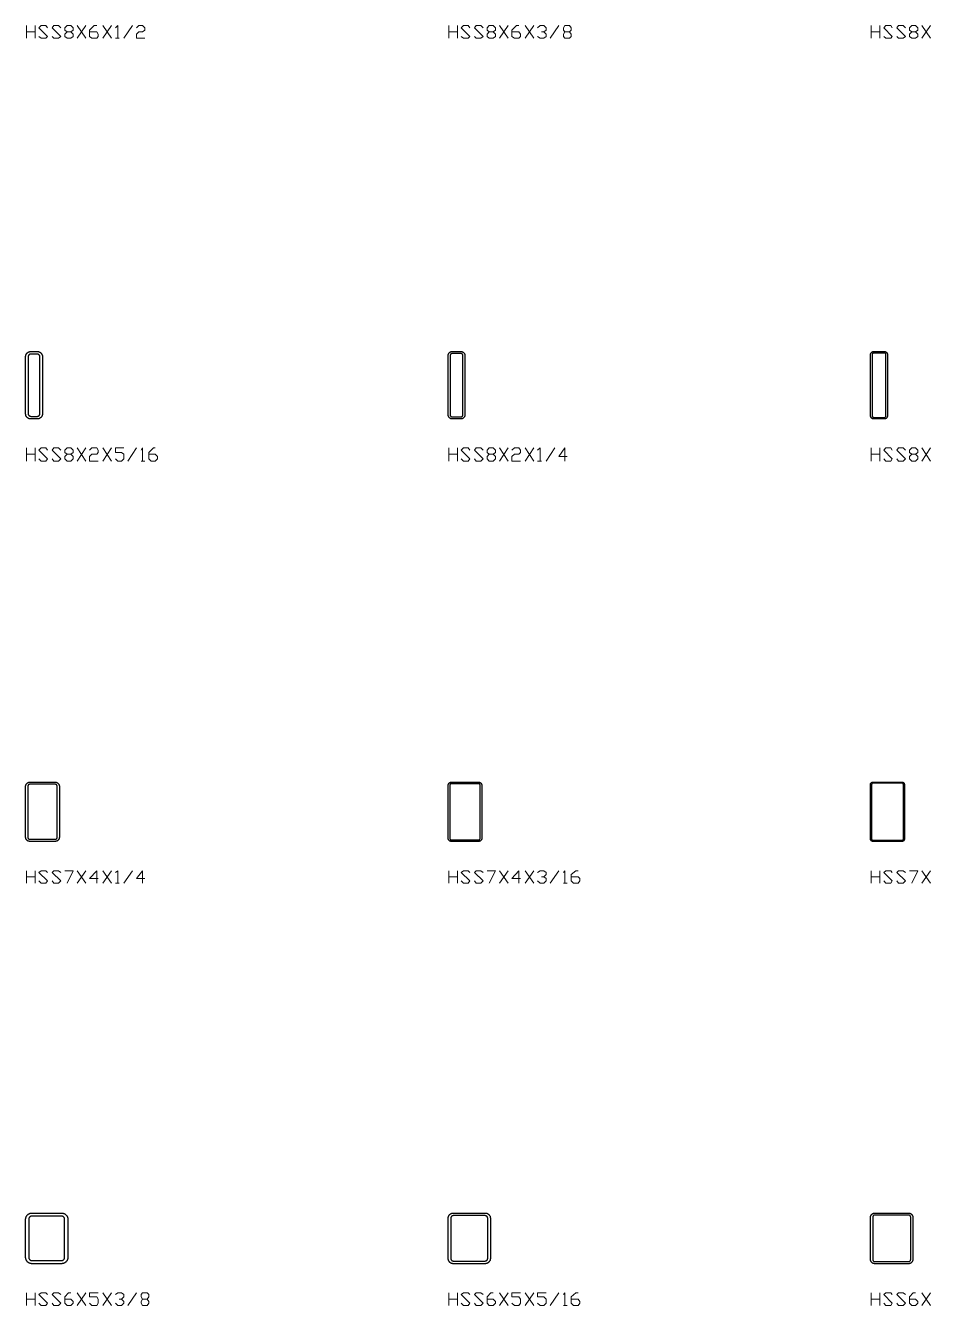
# Model space of a CAD drawing. Header units: inches. Extents: x 0 to 975, y -1305 to 34.
# Drawn here: x 250 to 357.1, y -954.9 to -803.4 of the extents above; entities that cross this region are included whole.
import ezdxf

# ---------------------------------------------------------------- set-up
doc = ezdxf.new("R2010")
doc.units = ezdxf.units.IN
doc.header["$MEASUREMENT"] = 0
doc.layers.add('AISC_STEEL', color=7, linetype='Continuous')

msp = doc.modelspace()

# ---------------------------------------------------------------- linework, layer by layer
at = {"color": 3, "lineweight": 0}
for p, q in [((250.11, -804.9), (250.11, -803.43)), ((250.11, -804.16), (251.12, -804.16)), ((251.12, -803.43), (251.12, -804.9)), ((256.1, -803.43), (257.12, -804.9)), ((256.1, -804.9), (257.12, -803.43)), ((259.14, -803.43), (260.16, -804.9)), ((259.14, -804.9), (260.16, -803.43)), ((261.63, -804.9), (262.65, -803.43)), ((300.09, -804.9), (300.09, -803.43)), ((300.09, -804.16), (301.1, -804.16)), ((301.1, -803.43), (301.1, -804.9)), ((306.08, -803.43), (307.1, -804.9)), ((306.08, -804.9), (307.1, -803.43)), ((309.13, -803.43), (310.14, -804.9)), ((309.13, -804.9), (310.14, -803.43)), ((312.08, -804.9), (313.09, -803.43)), ((350.07, -804.9), (350.07, -803.43)), ((350.07, -804.16), (351.08, -804.16)), ((351.08, -803.43), (351.08, -804.9)), ((356.06, -803.43), (357.08, -804.9)), ((356.06, -804.9), (357.08, -803.43)), ((260.62, -804.9), (261.08, -804.9)), ((250.11, -854.98), (250.11, -853.41)), ((250.11, -854.15), (251.12, -854.15)), ((251.12, -853.41), (251.12, -854.98)), ((256.1, -853.41), (257.12, -854.98)), ((256.1, -854.98), (257.12, -853.41)), ((259.14, -853.41), (260.16, -854.98)), ((259.14, -854.98), (260.16, -853.41)), ((262.1, -854.98), (263.11, -853.41)), ((300.09, -854.98), (300.09, -853.41)), ((300.09, -854.15), (301.1, -854.15)), ((301.1, -853.41), (301.1, -854.98)), ((306.08, -853.41), (307.1, -854.98)), ((306.08, -854.98), (307.1, -853.41)), ((309.13, -853.41), (310.14, -854.98)), ((309.13, -854.98), (310.14, -853.41)), ((311.62, -854.98), (312.63, -853.41)), ((350.07, -854.98), (350.07, -853.41)), ((350.07, -854.15), (351.08, -854.15)), ((351.08, -853.41), (351.08, -854.98)), ((356.06, -853.41), (357.08, -854.98)), ((356.06, -854.98), (357.08, -853.41)), ((263.66, -854.98), (264.12, -854.98)), ((310.6, -854.98), (311.06, -854.98)), ((250.11, -904.96), (250.11, -903.48)), ((250.11, -904.22), (251.12, -904.22)), ((251.12, -903.48), (251.12, -904.96)), ((256.1, -903.48), (257.12, -904.96)), ((256.1, -904.96), (257.12, -903.48)), ((259.14, -903.48), (260.16, -904.96)), ((259.14, -904.96), (260.16, -903.48)), ((261.63, -904.96), (262.65, -903.48)), ((300.09, -904.96), (300.09, -903.48)), ((300.09, -904.22), (301.1, -904.22)), ((301.1, -903.48), (301.1, -904.96)), ((306.08, -903.48), (307.1, -904.96)), ((306.08, -904.96), (307.1, -903.48)), ((309.13, -903.48), (310.14, -904.96)), ((309.13, -904.96), (310.14, -903.48)), ((312.08, -904.96), (313.09, -903.48)), ((350.07, -904.96), (350.07, -903.48)), ((350.07, -904.22), (351.08, -904.22)), ((351.08, -903.48), (351.08, -904.96)), ((356.06, -903.48), (357.08, -904.96)), ((356.06, -904.96), (357.08, -903.48)), ((260.62, -904.96), (261.08, -904.96)), ((313.65, -904.96), (314.11, -904.96)), ((250.11, -954.94), (250.11, -953.46)), ((250.11, -954.2), (251.12, -954.2)), ((251.12, -953.46), (251.12, -954.94)), ((256.1, -953.46), (257.12, -954.94)), ((256.1, -954.94), (257.12, -953.46)), ((259.14, -953.46), (260.16, -954.94)), ((259.14, -954.94), (260.16, -953.46)), ((262.1, -954.94), (263.11, -953.46)), ((300.09, -954.94), (300.09, -953.46)), ((300.09, -954.2), (301.1, -954.2)), ((301.1, -953.46), (301.1, -954.94)), ((306.08, -953.46), (307.1, -954.94)), ((306.08, -954.94), (307.1, -953.46)), ((309.13, -953.46), (310.14, -954.94)), ((309.13, -954.94), (310.14, -953.46)), ((312.08, -954.94), (313.09, -953.46)), ((350.07, -954.94), (350.07, -953.46)), ((350.07, -954.2), (351.08, -954.2)), ((351.08, -953.46), (351.08, -954.94)), ((356.06, -953.46), (357.08, -954.94)), ((356.06, -954.94), (357.08, -953.46)), ((313.65, -954.94), (314.11, -954.94))]:
    msp.add_line(p, q, dxfattribs=at)
for points in [[(251.58, -804.72), (251.86, -804.9), (252.41, -804.9), (252.6, -804.72), (251.58, -803.7), (251.86, -803.43), (252.41, -803.43), (252.6, -803.7)], [(253.15, -804.72), (253.34, -804.9), (253.89, -804.9), (254.17, -804.72), (253.15, -803.7), (253.34, -803.43), (253.89, -803.43), (254.17, -803.7)], [(255.36, -804.16), (255.64, -804.44), (255.64, -804.72), (255.36, -804.9), (254.9, -804.9), (254.63, -804.72), (254.63, -804.44), (254.9, -804.16), (255.36, -804.16), (255.64, -803.98), (255.64, -803.7), (255.36, -803.43), (254.9, -803.43), (254.63, -803.7), (254.63, -803.98), (254.9, -804.16)], [(257.58, -804.16), (258.41, -804.16), (258.59, -804.44), (258.59, -804.72), (258.41, -804.9), (257.85, -804.9), (257.58, -804.72), (257.58, -803.98), (258.13, -803.43), (258.41, -803.43)], [(260.62, -803.7), (260.9, -803.43), (260.9, -804.9)], [(263.11, -803.7), (263.39, -803.43), (263.85, -803.43), (264.12, -803.7), (264.12, -803.98), (263.85, -804.16), (263.39, -804.16), (263.11, -804.44), (263.11, -804.9), (264.12, -804.9)], [(301.56, -804.72), (301.84, -804.9), (302.39, -804.9), (302.58, -804.72), (301.56, -803.7), (301.84, -803.43), (302.39, -803.43), (302.58, -803.7)], [(303.13, -804.72), (303.32, -804.9), (303.87, -804.9), (304.15, -804.72), (303.13, -803.7), (303.32, -803.43), (303.87, -803.43), (304.15, -803.7)], [(305.35, -804.16), (305.62, -804.44), (305.62, -804.72), (305.35, -804.9), (304.88, -804.9), (304.61, -804.72), (304.61, -804.44), (304.88, -804.16), (305.35, -804.16), (305.62, -803.98), (305.62, -803.7), (305.35, -803.43), (304.88, -803.43), (304.61, -803.7), (304.61, -803.98), (304.88, -804.16)], [(307.56, -804.16), (308.39, -804.16), (308.57, -804.44), (308.57, -804.72), (308.39, -804.9), (307.84, -804.9), (307.56, -804.72), (307.56, -803.98), (308.11, -803.43), (308.39, -803.43)], [(310.6, -803.7), (310.88, -803.43), (311.34, -803.43), (311.62, -803.7), (311.62, -803.98), (311.34, -804.16), (311.06, -804.16)], [(311.34, -804.16), (311.62, -804.44), (311.62, -804.72), (311.34, -804.9), (310.88, -804.9), (310.6, -804.72)], [(314.38, -804.16), (314.57, -804.44), (314.57, -804.72), (314.38, -804.9), (313.83, -804.9), (313.65, -804.72), (313.65, -804.44), (313.83, -804.16), (314.38, -804.16), (314.57, -803.98), (314.57, -803.7), (314.38, -803.43), (313.83, -803.43), (313.65, -803.7), (313.65, -803.98), (313.83, -804.16)], [(351.55, -804.72), (351.82, -804.9), (352.38, -804.9), (352.56, -804.72), (351.55, -803.7), (351.82, -803.43), (352.38, -803.43), (352.56, -803.7)], [(353.11, -804.72), (353.3, -804.9), (353.85, -804.9), (354.13, -804.72), (353.11, -803.7), (353.3, -803.43), (353.85, -803.43), (354.13, -803.7)], [(355.33, -804.16), (355.6, -804.44), (355.6, -804.72), (355.33, -804.9), (354.87, -804.9), (354.59, -804.72), (354.59, -804.44), (354.87, -804.16), (355.33, -804.16), (355.6, -803.98), (355.6, -803.7), (355.33, -803.43), (354.87, -803.43), (354.59, -803.7), (354.59, -803.98), (354.87, -804.16)], [(251.58, -854.7), (251.86, -854.98), (252.41, -854.98), (252.6, -854.7), (251.58, -853.68), (251.86, -853.41), (252.41, -853.41), (252.6, -853.68)], [(253.15, -854.7), (253.34, -854.98), (253.89, -854.98), (254.17, -854.7), (253.15, -853.68), (253.34, -853.41), (253.89, -853.41), (254.17, -853.68)], [(255.36, -854.15), (255.64, -854.42), (255.64, -854.7), (255.36, -854.98), (254.9, -854.98), (254.63, -854.7), (254.63, -854.42), (254.9, -854.15), (255.36, -854.15), (255.64, -853.96), (255.64, -853.68), (255.36, -853.41), (254.9, -853.41), (254.63, -853.68), (254.63, -853.96), (254.9, -854.15)], [(257.58, -853.68), (257.85, -853.41), (258.41, -853.41), (258.59, -853.68), (258.59, -853.96), (258.41, -854.15), (257.85, -854.15), (257.58, -854.42), (257.58, -854.98), (258.59, -854.98)], [(260.62, -854.7), (260.9, -854.98), (261.36, -854.98), (261.63, -854.7), (261.63, -854.15), (261.36, -853.96), (260.62, -853.96), (260.62, -853.41), (261.63, -853.41)], [(263.66, -853.68), (263.85, -853.41), (263.85, -854.98)], [(264.59, -854.15), (265.32, -854.15), (265.6, -854.42), (265.6, -854.7), (265.32, -854.98), (264.86, -854.98), (264.59, -854.7), (264.59, -853.96), (265.14, -853.41), (265.32, -853.41)], [(301.56, -854.7), (301.84, -854.98), (302.39, -854.98), (302.58, -854.7), (301.56, -853.68), (301.84, -853.41), (302.39, -853.41), (302.58, -853.68)], [(303.13, -854.7), (303.32, -854.98), (303.87, -854.98), (304.15, -854.7), (303.13, -853.68), (303.32, -853.41), (303.87, -853.41), (304.15, -853.68)], [(305.35, -854.15), (305.62, -854.42), (305.62, -854.7), (305.35, -854.98), (304.88, -854.98), (304.61, -854.7), (304.61, -854.42), (304.88, -854.15), (305.35, -854.15), (305.62, -853.96), (305.62, -853.68), (305.35, -853.41), (304.88, -853.41), (304.61, -853.68), (304.61, -853.96), (304.88, -854.15)], [(307.56, -853.68), (307.84, -853.41), (308.39, -853.41), (308.57, -853.68), (308.57, -853.96), (308.39, -854.15), (307.84, -854.15), (307.56, -854.42), (307.56, -854.98), (308.57, -854.98)], [(310.6, -853.68), (310.88, -853.41), (310.88, -854.98)], [(314.11, -854.42), (313.09, -854.42), (313.83, -853.41), (313.83, -854.98)], [(351.55, -854.7), (351.82, -854.98), (352.38, -854.98), (352.56, -854.7), (351.55, -853.68), (351.82, -853.41), (352.38, -853.41), (352.56, -853.68)], [(353.11, -854.7), (353.3, -854.98), (353.85, -854.98), (354.13, -854.7), (353.11, -853.68), (353.3, -853.41), (353.85, -853.41), (354.13, -853.68)], [(355.33, -854.15), (355.6, -854.42), (355.6, -854.7), (355.33, -854.98), (354.87, -854.98), (354.59, -854.7), (354.59, -854.42), (354.87, -854.15), (355.33, -854.15), (355.6, -853.96), (355.6, -853.68), (355.33, -853.41), (354.87, -853.41), (354.59, -853.68), (354.59, -853.96), (354.87, -854.15)], [(251.58, -904.68), (251.86, -904.96), (252.41, -904.96), (252.6, -904.68), (251.58, -903.67), (251.86, -903.48), (252.41, -903.48), (252.6, -903.67)], [(253.15, -904.68), (253.34, -904.96), (253.89, -904.96), (254.17, -904.68), (253.15, -903.67), (253.34, -903.48), (253.89, -903.48), (254.17, -903.67)], [(254.63, -903.48), (255.64, -903.48), (254.9, -904.96)], [(258.59, -904.4), (257.58, -904.4), (258.41, -903.48), (258.41, -904.96)], [(260.62, -903.67), (260.9, -903.48), (260.9, -904.96)], [(264.12, -904.4), (263.11, -904.4), (263.85, -903.48), (263.85, -904.96)], [(301.56, -904.68), (301.84, -904.96), (302.39, -904.96), (302.58, -904.68), (301.56, -903.67), (301.84, -903.48), (302.39, -903.48), (302.58, -903.67)], [(303.13, -904.68), (303.32, -904.96), (303.87, -904.96), (304.15, -904.68), (303.13, -903.67), (303.32, -903.48), (303.87, -903.48), (304.15, -903.67)], [(304.61, -903.48), (305.62, -903.48), (304.88, -904.96)], [(308.57, -904.4), (307.56, -904.4), (308.39, -903.48), (308.39, -904.96)], [(310.6, -903.67), (310.88, -903.48), (311.34, -903.48), (311.62, -903.67), (311.62, -903.94), (311.34, -904.22), (311.06, -904.22)], [(311.34, -904.22), (311.62, -904.4), (311.62, -904.68), (311.34, -904.96), (310.88, -904.96), (310.6, -904.68)], [(313.65, -903.67), (313.83, -903.48), (313.83, -904.96)], [(314.57, -904.22), (315.4, -904.22), (315.58, -904.4), (315.58, -904.68), (315.4, -904.96), (314.84, -904.96), (314.57, -904.68), (314.57, -903.94), (315.12, -903.48), (315.4, -903.48)], [(351.55, -904.68), (351.82, -904.96), (352.38, -904.96), (352.56, -904.68), (351.55, -903.67), (351.82, -903.48), (352.38, -903.48), (352.56, -903.67)], [(353.11, -904.68), (353.3, -904.96), (353.85, -904.96), (354.13, -904.68), (353.11, -903.67), (353.3, -903.48), (353.85, -903.48), (354.13, -903.67)], [(354.59, -903.48), (355.6, -903.48), (354.87, -904.96)], [(251.58, -954.66), (251.86, -954.94), (252.41, -954.94), (252.6, -954.66), (251.58, -953.65), (251.86, -953.46), (252.41, -953.46), (252.6, -953.65)], [(253.15, -954.66), (253.34, -954.94), (253.89, -954.94), (254.17, -954.66), (253.15, -953.65), (253.34, -953.46), (253.89, -953.46), (254.17, -953.65)], [(254.63, -954.2), (255.36, -954.2), (255.64, -954.48), (255.64, -954.66), (255.36, -954.94), (254.9, -954.94), (254.63, -954.66), (254.63, -953.92), (255.09, -953.46), (255.36, -953.46)], [(257.58, -954.66), (257.85, -954.94), (258.41, -954.94), (258.59, -954.66), (258.59, -954.2), (258.41, -953.92), (257.58, -953.92), (257.58, -953.46), (258.59, -953.46)], [(260.62, -953.65), (260.9, -953.46), (261.36, -953.46), (261.63, -953.65), (261.63, -953.92), (261.36, -954.2), (261.08, -954.2)], [(261.36, -954.2), (261.63, -954.48), (261.63, -954.66), (261.36, -954.94), (260.9, -954.94), (260.62, -954.66)], [(264.4, -954.2), (264.59, -954.48), (264.59, -954.66), (264.4, -954.94), (263.85, -954.94), (263.66, -954.66), (263.66, -954.48), (263.85, -954.2), (264.4, -954.2), (264.59, -953.92), (264.59, -953.65), (264.4, -953.46), (263.85, -953.46), (263.66, -953.65), (263.66, -953.92), (263.85, -954.2)], [(301.56, -954.66), (301.84, -954.94), (302.39, -954.94), (302.58, -954.66), (301.56, -953.65), (301.84, -953.46), (302.39, -953.46), (302.58, -953.65)], [(303.13, -954.66), (303.32, -954.94), (303.87, -954.94), (304.15, -954.66), (303.13, -953.65), (303.32, -953.46), (303.87, -953.46), (304.15, -953.65)], [(304.61, -954.2), (305.35, -954.2), (305.62, -954.48), (305.62, -954.66), (305.35, -954.94), (304.88, -954.94), (304.61, -954.66), (304.61, -953.92), (305.07, -953.46), (305.35, -953.46)], [(307.56, -954.66), (307.84, -954.94), (308.39, -954.94), (308.57, -954.66), (308.57, -954.2), (308.39, -953.92), (307.56, -953.92), (307.56, -953.46), (308.57, -953.46)], [(310.6, -954.66), (310.88, -954.94), (311.34, -954.94), (311.62, -954.66), (311.62, -954.2), (311.34, -953.92), (310.6, -953.92), (310.6, -953.46), (311.62, -953.46)], [(313.65, -953.65), (313.83, -953.46), (313.83, -954.94)], [(314.57, -954.2), (315.4, -954.2), (315.58, -954.48), (315.58, -954.66), (315.4, -954.94), (314.84, -954.94), (314.57, -954.66), (314.57, -953.92), (315.12, -953.46), (315.4, -953.46)], [(351.55, -954.66), (351.82, -954.94), (352.38, -954.94), (352.56, -954.66), (351.55, -953.65), (351.82, -953.46), (352.38, -953.46), (352.56, -953.65)], [(353.11, -954.66), (353.3, -954.94), (353.85, -954.94), (354.13, -954.66), (353.11, -953.65), (353.3, -953.46), (353.85, -953.46), (354.13, -953.65)], [(354.59, -954.2), (355.33, -954.2), (355.6, -954.48), (355.6, -954.66), (355.33, -954.94), (354.87, -954.94), (354.59, -954.66), (354.59, -953.92), (355.05, -953.46), (355.33, -953.46)]]:
    msp.add_lwpolyline(points, dxfattribs=at)
at = {"layer": 'AISC_STEEL'}
for points in [[(251.38, -842), (251.4, -842), (251.43, -842), (251.46, -842.01), (251.49, -842.01), (251.52, -842.02), (251.55, -842.03), (251.58, -842.03), (251.61, -842.04), (251.63, -842.06), (251.66, -842.07), (251.69, -842.08), (251.71, -842.1), (251.74, -842.12), (251.76, -842.13), (251.78, -842.15), (251.81, -842.17), (251.83, -842.19), (251.85, -842.22), (251.87, -842.24), (251.88, -842.26), (251.9, -842.29), (251.92, -842.31), (251.93, -842.34), (251.94, -842.37), (251.96, -842.39), (251.97, -842.42), (251.97, -842.45), (251.98, -842.48), (251.99, -842.51), (251.99, -842.54), (252, -842.57), (252, -842.6), (252, -842.62), (252, -849.38), (252, -849.4), (252, -849.43), (251.99, -849.46), (251.99, -849.49), (251.98, -849.52), (251.97, -849.55), (251.97, -849.58), (251.96, -849.61), (251.94, -849.63), (251.93, -849.66), (251.92, -849.69), (251.9, -849.71), (251.88, -849.74), (251.87, -849.76), (251.85, -849.78), (251.83, -849.81), (251.81, -849.83), (251.78, -849.85), (251.76, -849.87), (251.74, -849.88), (251.71, -849.9), (251.69, -849.92), (251.66, -849.93), (251.63, -849.94), (251.61, -849.96), (251.58, -849.97), (251.55, -849.97), (251.52, -849.98), (251.49, -849.99), (251.46, -849.99), (251.43, -850), (251.4, -850), (251.38, -850), (250.62, -850), (250.6, -850), (250.57, -850), (250.54, -849.99), (250.51, -849.99), (250.48, -849.98), (250.45, -849.97), (250.42, -849.97), (250.39, -849.96), (250.37, -849.94), (250.34, -849.93), (250.31, -849.92), (250.29, -849.9), (250.26, -849.88), (250.24, -849.87), (250.22, -849.85), (250.19, -849.83), (250.17, -849.81), (250.15, -849.78), (250.13, -849.76), (250.12, -849.74), (250.1, -849.71), (250.08, -849.69), (250.07, -849.66), (250.06, -849.63), (250.04, -849.61), (250.03, -849.58), (250.03, -849.55), (250.02, -849.52), (250.01, -849.49), (250.01, -849.46), (250, -849.43), (250, -849.4), (250, -849.38), (250, -842.62), (250, -842.6), (250, -842.57), (250.01, -842.54), (250.01, -842.51), (250.02, -842.48), (250.03, -842.45), (250.03, -842.42), (250.04, -842.39), (250.06, -842.37), (250.07, -842.34), (250.08, -842.31), (250.1, -842.29), (250.12, -842.26), (250.13, -842.24), (250.15, -842.22), (250.17, -842.19), (250.19, -842.17), (250.22, -842.15), (250.24, -842.13), (250.26, -842.12), (250.29, -842.1), (250.31, -842.08), (250.34, -842.07), (250.37, -842.06), (250.39, -842.04), (250.42, -842.03), (250.45, -842.03), (250.48, -842.02), (250.51, -842.01), (250.54, -842.01), (250.57, -842), (250.6, -842), (250.62, -842)], [(250.62, -842.31), (250.6, -842.31), (250.57, -842.32), (250.54, -842.32), (250.51, -842.33), (250.49, -842.35), (250.46, -842.36), (250.44, -842.38), (250.41, -842.39), (250.39, -842.41), (250.38, -842.44), (250.36, -842.46), (250.35, -842.49), (250.33, -842.51), (250.32, -842.54), (250.32, -842.57), (250.31, -842.6), (250.31, -842.62), (250.31, -849.38), (250.31, -849.4), (250.32, -849.43), (250.32, -849.46), (250.33, -849.49), (250.35, -849.51), (250.36, -849.54), (250.38, -849.56), (250.39, -849.59), (250.41, -849.61), (250.44, -849.62), (250.46, -849.64), (250.49, -849.65), (250.51, -849.67), (250.54, -849.68), (250.57, -849.68), (250.6, -849.69), (250.62, -849.69), (251.38, -849.69), (251.4, -849.69), (251.43, -849.68), (251.46, -849.68), (251.49, -849.67), (251.51, -849.65), (251.54, -849.64), (251.56, -849.62), (251.59, -849.61), (251.61, -849.59), (251.62, -849.56), (251.64, -849.54), (251.65, -849.51), (251.67, -849.49), (251.68, -849.46), (251.68, -849.43), (251.69, -849.4), (251.69, -849.38), (251.69, -842.62), (251.69, -842.6), (251.68, -842.57), (251.68, -842.54), (251.67, -842.51), (251.65, -842.49), (251.64, -842.46), (251.62, -842.44), (251.61, -842.41), (251.59, -842.39), (251.56, -842.38), (251.54, -842.36), (251.51, -842.35), (251.49, -842.33), (251.46, -842.32), (251.43, -842.32), (251.4, -842.31), (251.38, -842.31)], [(301.5, -842), (301.53, -842), (301.56, -842), (301.59, -842.01), (301.62, -842.01), (301.64, -842.02), (301.67, -842.03), (301.7, -842.04), (301.72, -842.05), (301.75, -842.07), (301.77, -842.08), (301.8, -842.1), (301.82, -842.12), (301.84, -842.14), (301.86, -842.16), (301.88, -842.18), (301.9, -842.2), (301.92, -842.23), (301.93, -842.25), (301.95, -842.28), (301.96, -842.3), (301.97, -842.33), (301.98, -842.36), (301.99, -842.38), (301.99, -842.41), (302, -842.44), (302, -842.47), (302, -842.5), (302, -849.5), (302, -849.53), (302, -849.56), (301.99, -849.59), (301.99, -849.62), (301.98, -849.64), (301.97, -849.67), (301.96, -849.7), (301.95, -849.72), (301.93, -849.75), (301.92, -849.77), (301.9, -849.8), (301.88, -849.82), (301.86, -849.84), (301.84, -849.86), (301.82, -849.88), (301.8, -849.9), (301.77, -849.92), (301.75, -849.93), (301.72, -849.95), (301.7, -849.96), (301.67, -849.97), (301.64, -849.98), (301.62, -849.99), (301.59, -849.99), (301.56, -850), (301.53, -850), (301.5, -850), (300.5, -850), (300.47, -850), (300.44, -850), (300.41, -849.99), (300.38, -849.99), (300.36, -849.98), (300.33, -849.97), (300.3, -849.96), (300.28, -849.95), (300.25, -849.93), (300.23, -849.92), (300.2, -849.9), (300.18, -849.88), (300.16, -849.86), (300.14, -849.84), (300.12, -849.82), (300.1, -849.8), (300.08, -849.77), (300.07, -849.75), (300.05, -849.72), (300.04, -849.7), (300.03, -849.67), (300.02, -849.64), (300.01, -849.62), (300.01, -849.59), (300, -849.56), (300, -849.53), (300, -849.5), (300, -842.5), (300, -842.47), (300, -842.44), (300.01, -842.41), (300.01, -842.38), (300.02, -842.36), (300.03, -842.33), (300.04, -842.3), (300.05, -842.28), (300.07, -842.25), (300.08, -842.23), (300.1, -842.2), (300.12, -842.18), (300.14, -842.16), (300.16, -842.14), (300.18, -842.12), (300.2, -842.1), (300.23, -842.08), (300.25, -842.07), (300.28, -842.05), (300.3, -842.04), (300.33, -842.03), (300.36, -842.02), (300.38, -842.01), (300.41, -842.01), (300.44, -842), (300.47, -842), (300.5, -842)], [(300.5, -842.25), (300.47, -842.25), (300.44, -842.26), (300.42, -842.26), (300.39, -842.27), (300.37, -842.29), (300.34, -842.3), (300.32, -842.32), (300.3, -842.34), (300.29, -842.37), (300.27, -842.39), (300.26, -842.42), (300.26, -842.44), (300.25, -842.47), (300.25, -842.5), (300.25, -849.5), (300.25, -849.53), (300.26, -849.56), (300.26, -849.58), (300.27, -849.61), (300.29, -849.63), (300.3, -849.66), (300.32, -849.68), (300.34, -849.7), (300.37, -849.71), (300.39, -849.73), (300.42, -849.74), (300.44, -849.74), (300.47, -849.75), (300.5, -849.75), (301.5, -849.75), (301.53, -849.75), (301.56, -849.74), (301.58, -849.74), (301.61, -849.73), (301.63, -849.71), (301.66, -849.7), (301.68, -849.68), (301.7, -849.66), (301.71, -849.63), (301.73, -849.61), (301.74, -849.58), (301.74, -849.56), (301.75, -849.53), (301.75, -849.5), (301.75, -842.5), (301.75, -842.47), (301.74, -842.44), (301.74, -842.42), (301.73, -842.39), (301.71, -842.37), (301.7, -842.34), (301.68, -842.32), (301.66, -842.3), (301.63, -842.29), (301.61, -842.27), (301.58, -842.26), (301.56, -842.26), (301.53, -842.25), (301.5, -842.25)], [(351.62, -842), (351.65, -842), (351.68, -842), (351.71, -842.01), (351.74, -842.02), (351.77, -842.03), (351.8, -842.04), (351.82, -842.06), (351.85, -842.07), (351.87, -842.09), (351.89, -842.11), (351.91, -842.13), (351.93, -842.15), (351.94, -842.18), (351.96, -842.2), (351.97, -842.23), (351.98, -842.26), (351.99, -842.29), (352, -842.32), (352, -842.35), (352, -842.38), (352, -849.62), (352, -849.65), (352, -849.68), (351.99, -849.71), (351.98, -849.74), (351.97, -849.77), (351.96, -849.8), (351.94, -849.82), (351.93, -849.85), (351.91, -849.87), (351.89, -849.89), (351.87, -849.91), (351.85, -849.93), (351.82, -849.94), (351.8, -849.96), (351.77, -849.97), (351.74, -849.98), (351.71, -849.99), (351.68, -850), (351.65, -850), (351.62, -850), (350.38, -850), (350.35, -850), (350.32, -850), (350.29, -849.99), (350.26, -849.98), (350.23, -849.97), (350.2, -849.96), (350.18, -849.94), (350.15, -849.93), (350.13, -849.91), (350.11, -849.89), (350.09, -849.87), (350.07, -849.85), (350.06, -849.82), (350.04, -849.8), (350.03, -849.77), (350.02, -849.74), (350.01, -849.71), (350, -849.68), (350, -849.65), (350, -849.62), (350, -842.38), (350, -842.35), (350, -842.32), (350.01, -842.29), (350.02, -842.26), (350.03, -842.23), (350.04, -842.2), (350.06, -842.18), (350.07, -842.15), (350.09, -842.13), (350.11, -842.11), (350.13, -842.09), (350.15, -842.07), (350.18, -842.06), (350.2, -842.04), (350.23, -842.03), (350.26, -842.02), (350.29, -842.01), (350.32, -842), (350.35, -842), (350.38, -842)], [(350.38, -842.19), (350.35, -842.19), (350.33, -842.19), (350.3, -842.2), (350.28, -842.21), (350.26, -842.23), (350.24, -842.24), (350.23, -842.26), (350.21, -842.28), (350.2, -842.3), (350.19, -842.33), (350.19, -842.35), (350.19, -842.38), (350.19, -849.62), (350.19, -849.65), (350.19, -849.67), (350.2, -849.7), (350.21, -849.72), (350.23, -849.74), (350.24, -849.76), (350.26, -849.77), (350.28, -849.79), (350.3, -849.8), (350.33, -849.81), (350.35, -849.81), (350.38, -849.81), (351.62, -849.81), (351.65, -849.81), (351.67, -849.81), (351.7, -849.8), (351.72, -849.79), (351.74, -849.77), (351.76, -849.76), (351.77, -849.74), (351.79, -849.72), (351.8, -849.7), (351.81, -849.67), (351.81, -849.65), (351.81, -849.62), (351.81, -842.38), (351.81, -842.35), (351.81, -842.33), (351.8, -842.3), (351.79, -842.28), (351.77, -842.26), (351.76, -842.24), (351.74, -842.23), (351.72, -842.21), (351.7, -842.2), (351.67, -842.19), (351.65, -842.19), (351.62, -842.19)], [(253.5, -893), (253.53, -893), (253.56, -893), (253.59, -893.01), (253.62, -893.01), (253.64, -893.02), (253.67, -893.03), (253.7, -893.04), (253.72, -893.05), (253.75, -893.07), (253.77, -893.08), (253.8, -893.1), (253.82, -893.12), (253.84, -893.14), (253.86, -893.16), (253.88, -893.18), (253.9, -893.2), (253.92, -893.23), (253.93, -893.25), (253.95, -893.28), (253.96, -893.3), (253.97, -893.33), (253.98, -893.36), (253.99, -893.38), (253.99, -893.41), (254, -893.44), (254, -893.47), (254, -893.5), (254, -899.5), (254, -899.53), (254, -899.56), (253.99, -899.59), (253.99, -899.62), (253.98, -899.64), (253.97, -899.67), (253.96, -899.7), (253.95, -899.72), (253.93, -899.75), (253.92, -899.77), (253.9, -899.8), (253.88, -899.82), (253.86, -899.84), (253.84, -899.86), (253.82, -899.88), (253.8, -899.9), (253.77, -899.92), (253.75, -899.93), (253.72, -899.95), (253.7, -899.96), (253.67, -899.97), (253.64, -899.98), (253.62, -899.99), (253.59, -899.99), (253.56, -900), (253.53, -900), (253.5, -900), (250.5, -900), (250.47, -900), (250.44, -900), (250.41, -899.99), (250.38, -899.99), (250.36, -899.98), (250.33, -899.97), (250.3, -899.96), (250.28, -899.95), (250.25, -899.93), (250.23, -899.92), (250.2, -899.9), (250.18, -899.88), (250.16, -899.86), (250.14, -899.84), (250.12, -899.82), (250.1, -899.8), (250.08, -899.77), (250.07, -899.75), (250.05, -899.72), (250.04, -899.7), (250.03, -899.67), (250.02, -899.64), (250.01, -899.62), (250.01, -899.59), (250, -899.56), (250, -899.53), (250, -899.5), (250, -893.5), (250, -893.47), (250, -893.44), (250.01, -893.41), (250.01, -893.38), (250.02, -893.36), (250.03, -893.33), (250.04, -893.3), (250.05, -893.28), (250.07, -893.25), (250.08, -893.23), (250.1, -893.2), (250.12, -893.18), (250.14, -893.16), (250.16, -893.14), (250.18, -893.12), (250.2, -893.1), (250.23, -893.08), (250.25, -893.07), (250.28, -893.05), (250.3, -893.04), (250.33, -893.03), (250.36, -893.02), (250.38, -893.01), (250.41, -893.01), (250.44, -893), (250.47, -893), (250.5, -893)], [(250.5, -893.25), (250.47, -893.25), (250.44, -893.26), (250.42, -893.26), (250.39, -893.27), (250.37, -893.29), (250.34, -893.3), (250.32, -893.32), (250.3, -893.34), (250.29, -893.37), (250.27, -893.39), (250.26, -893.42), (250.26, -893.44), (250.25, -893.47), (250.25, -893.5), (250.25, -899.5), (250.25, -899.53), (250.26, -899.56), (250.26, -899.58), (250.27, -899.61), (250.29, -899.63), (250.3, -899.66), (250.32, -899.68), (250.34, -899.7), (250.37, -899.71), (250.39, -899.73), (250.42, -899.74), (250.44, -899.74), (250.47, -899.75), (250.5, -899.75), (253.5, -899.75), (253.53, -899.75), (253.56, -899.74), (253.58, -899.74), (253.61, -899.73), (253.63, -899.71), (253.66, -899.7), (253.68, -899.68), (253.7, -899.66), (253.71, -899.63), (253.73, -899.61), (253.74, -899.58), (253.74, -899.56), (253.75, -899.53), (253.75, -899.5), (253.75, -893.5), (253.75, -893.47), (253.74, -893.44), (253.74, -893.42), (253.73, -893.39), (253.71, -893.37), (253.7, -893.34), (253.68, -893.32), (253.66, -893.3), (253.63, -893.29), (253.61, -893.27), (253.58, -893.26), (253.56, -893.26), (253.53, -893.25), (253.5, -893.25)], [(303.62, -893), (303.65, -893), (303.68, -893), (303.71, -893.01), (303.74, -893.02), (303.77, -893.03), (303.8, -893.04), (303.82, -893.06), (303.85, -893.07), (303.87, -893.09), (303.89, -893.11), (303.91, -893.13), (303.93, -893.15), (303.94, -893.18), (303.96, -893.2), (303.97, -893.23), (303.98, -893.26), (303.99, -893.29), (304, -893.32), (304, -893.35), (304, -893.38), (304, -899.62), (304, -899.65), (304, -899.68), (303.99, -899.71), (303.98, -899.74), (303.97, -899.77), (303.96, -899.8), (303.94, -899.82), (303.93, -899.85), (303.91, -899.87), (303.89, -899.89), (303.87, -899.91), (303.85, -899.93), (303.82, -899.94), (303.8, -899.96), (303.77, -899.97), (303.74, -899.98), (303.71, -899.99), (303.68, -900), (303.65, -900), (303.62, -900), (300.38, -900), (300.35, -900), (300.32, -900), (300.29, -899.99), (300.26, -899.98), (300.23, -899.97), (300.2, -899.96), (300.18, -899.94), (300.15, -899.93), (300.13, -899.91), (300.11, -899.89), (300.09, -899.87), (300.07, -899.85), (300.06, -899.82), (300.04, -899.8), (300.03, -899.77), (300.02, -899.74), (300.01, -899.71), (300, -899.68), (300, -899.65), (300, -899.62), (300, -893.38), (300, -893.35), (300, -893.32), (300.01, -893.29), (300.02, -893.26), (300.03, -893.23), (300.04, -893.2), (300.06, -893.18), (300.07, -893.15), (300.09, -893.13), (300.11, -893.11), (300.13, -893.09), (300.15, -893.07), (300.18, -893.06), (300.2, -893.04), (300.23, -893.03), (300.26, -893.02), (300.29, -893.01), (300.32, -893), (300.35, -893), (300.38, -893)], [(300.38, -893.19), (300.35, -893.19), (300.33, -893.19), (300.3, -893.2), (300.28, -893.21), (300.26, -893.23), (300.24, -893.24), (300.23, -893.26), (300.21, -893.28), (300.2, -893.3), (300.19, -893.33), (300.19, -893.35), (300.19, -893.38), (300.19, -899.62), (300.19, -899.65), (300.19, -899.67), (300.2, -899.7), (300.21, -899.72), (300.23, -899.74), (300.24, -899.76), (300.26, -899.77), (300.28, -899.79), (300.3, -899.8), (300.33, -899.81), (300.35, -899.81), (300.38, -899.81), (303.62, -899.81), (303.65, -899.81), (303.67, -899.81), (303.7, -899.8), (303.72, -899.79), (303.74, -899.77), (303.76, -899.76), (303.77, -899.74), (303.79, -899.72), (303.8, -899.7), (303.81, -899.67), (303.81, -899.65), (303.81, -899.62), (303.81, -893.38), (303.81, -893.35), (303.81, -893.33), (303.8, -893.3), (303.79, -893.28), (303.77, -893.26), (303.76, -893.24), (303.74, -893.23), (303.72, -893.21), (303.7, -893.2), (303.67, -893.19), (303.65, -893.19), (303.62, -893.19)], [(353.75, -893), (353.78, -893), (353.81, -893.01), (353.83, -893.01), (353.86, -893.02), (353.88, -893.04), (353.91, -893.05), (353.93, -893.07), (353.95, -893.09), (353.96, -893.12), (353.98, -893.14), (353.99, -893.17), (353.99, -893.19), (354, -893.22), (354, -893.25), (354, -899.75), (354, -899.78), (353.99, -899.81), (353.99, -899.83), (353.98, -899.86), (353.96, -899.88), (353.95, -899.91), (353.93, -899.93), (353.91, -899.95), (353.88, -899.96), (353.86, -899.98), (353.83, -899.99), (353.81, -899.99), (353.78, -900), (353.75, -900), (350.25, -900), (350.22, -900), (350.19, -899.99), (350.17, -899.99), (350.14, -899.98), (350.12, -899.96), (350.09, -899.95), (350.07, -899.93), (350.05, -899.91), (350.04, -899.88), (350.02, -899.86), (350.01, -899.83), (350.01, -899.81), (350, -899.78), (350, -899.75), (350, -893.25), (350, -893.22), (350.01, -893.19), (350.01, -893.17), (350.02, -893.14), (350.04, -893.12), (350.05, -893.09), (350.07, -893.07), (350.09, -893.05), (350.12, -893.04), (350.14, -893.02), (350.17, -893.01), (350.19, -893.01), (350.22, -893), (350.25, -893)], [(350.25, -893.12), (350.23, -893.13), (350.22, -893.13), (350.2, -893.13), (350.19, -893.14), (350.17, -893.15), (350.16, -893.16), (350.15, -893.17), (350.14, -893.19), (350.13, -893.2), (350.13, -893.22), (350.13, -893.23), (350.12, -893.25), (350.12, -899.75), (350.13, -899.77), (350.13, -899.78), (350.13, -899.8), (350.14, -899.81), (350.15, -899.83), (350.16, -899.84), (350.17, -899.85), (350.19, -899.86), (350.2, -899.87), (350.22, -899.87), (350.23, -899.87), (350.25, -899.88), (353.75, -899.88), (353.77, -899.87), (353.78, -899.87), (353.8, -899.87), (353.81, -899.86), (353.83, -899.85), (353.84, -899.84), (353.85, -899.83), (353.86, -899.81), (353.87, -899.8), (353.87, -899.78), (353.87, -899.77), (353.88, -899.75), (353.88, -893.25), (353.87, -893.23), (353.87, -893.22), (353.87, -893.2), (353.86, -893.19), (353.85, -893.17), (353.84, -893.16), (353.83, -893.15), (353.81, -893.14), (353.8, -893.13), (353.78, -893.13), (353.77, -893.13), (353.75, -893.12)], [(254.25, -944), (254.28, -944), (254.31, -944), (254.34, -944.01), (254.37, -944.01), (254.4, -944.01), (254.43, -944.02), (254.45, -944.03), (254.48, -944.04), (254.51, -944.05), (254.54, -944.06), (254.56, -944.07), (254.59, -944.08), (254.62, -944.1), (254.64, -944.11), (254.67, -944.13), (254.69, -944.14), (254.71, -944.16), (254.74, -944.18), (254.76, -944.2), (254.78, -944.22), (254.8, -944.24), (254.82, -944.26), (254.84, -944.29), (254.86, -944.31), (254.87, -944.33), (254.89, -944.36), (254.9, -944.38), (254.92, -944.41), (254.93, -944.44), (254.94, -944.46), (254.95, -944.49), (254.96, -944.52), (254.97, -944.55), (254.98, -944.57), (254.99, -944.6), (254.99, -944.63), (254.99, -944.66), (255, -944.69), (255, -944.72), (255, -944.75), (255, -949.25), (255, -949.28), (255, -949.31), (254.99, -949.34), (254.99, -949.37), (254.99, -949.4), (254.98, -949.43), (254.97, -949.45), (254.96, -949.48), (254.95, -949.51), (254.94, -949.54), (254.93, -949.56), (254.92, -949.59), (254.9, -949.62), (254.89, -949.64), (254.87, -949.67), (254.86, -949.69), (254.84, -949.71), (254.82, -949.74), (254.8, -949.76), (254.78, -949.78), (254.76, -949.8), (254.74, -949.82), (254.71, -949.84), (254.69, -949.86), (254.67, -949.87), (254.64, -949.89), (254.62, -949.9), (254.59, -949.92), (254.56, -949.93), (254.54, -949.94), (254.51, -949.95), (254.48, -949.96), (254.45, -949.97), (254.43, -949.98), (254.4, -949.99), (254.37, -949.99), (254.34, -949.99), (254.31, -950), (254.28, -950), (254.25, -950), (250.75, -950), (250.72, -950), (250.69, -950), (250.66, -949.99), (250.63, -949.99), (250.6, -949.99), (250.57, -949.98), (250.55, -949.97), (250.52, -949.96), (250.49, -949.95), (250.46, -949.94), (250.44, -949.93), (250.41, -949.92), (250.38, -949.9), (250.36, -949.89), (250.33, -949.87), (250.31, -949.86), (250.29, -949.84), (250.26, -949.82), (250.24, -949.8), (250.22, -949.78), (250.2, -949.76), (250.18, -949.74), (250.16, -949.71), (250.14, -949.69), (250.13, -949.67), (250.11, -949.64), (250.1, -949.62), (250.08, -949.59), (250.07, -949.56), (250.06, -949.54), (250.05, -949.51), (250.04, -949.48), (250.03, -949.45), (250.02, -949.43), (250.01, -949.4), (250.01, -949.37), (250.01, -949.34), (250, -949.31), (250, -949.28), (250, -949.25), (250, -944.75), (250, -944.72), (250, -944.69), (250.01, -944.66), (250.01, -944.63), (250.01, -944.6), (250.02, -944.57), (250.03, -944.55), (250.04, -944.52), (250.05, -944.49), (250.06, -944.46), (250.07, -944.44), (250.08, -944.41), (250.1, -944.38), (250.11, -944.36), (250.13, -944.33), (250.14, -944.31), (250.16, -944.29), (250.18, -944.26), (250.2, -944.24), (250.22, -944.22), (250.24, -944.2), (250.26, -944.18), (250.29, -944.16), (250.31, -944.14), (250.33, -944.13), (250.36, -944.11), (250.38, -944.1), (250.41, -944.08), (250.44, -944.07), (250.46, -944.06), (250.49, -944.05), (250.52, -944.04), (250.55, -944.03), (250.57, -944.02), (250.6, -944.01), (250.63, -944.01), (250.66, -944.01), (250.69, -944), (250.72, -944), (250.75, -944)], [(250.75, -944.38), (250.72, -944.38), (250.69, -944.38), (250.66, -944.39), (250.63, -944.39), (250.61, -944.4), (250.58, -944.42), (250.55, -944.43), (250.53, -944.45), (250.51, -944.46), (250.48, -944.48), (250.46, -944.51), (250.45, -944.53), (250.43, -944.55), (250.42, -944.58), (250.4, -944.61), (250.39, -944.63), (250.39, -944.66), (250.38, -944.69), (250.38, -944.72), (250.38, -944.75), (250.38, -949.25), (250.38, -949.28), (250.38, -949.31), (250.39, -949.34), (250.39, -949.37), (250.4, -949.39), (250.42, -949.42), (250.43, -949.45), (250.45, -949.47), (250.46, -949.49), (250.48, -949.52), (250.51, -949.54), (250.53, -949.55), (250.55, -949.57), (250.58, -949.58), (250.61, -949.6), (250.63, -949.61), (250.66, -949.61), (250.69, -949.62), (250.72, -949.62), (250.75, -949.62), (254.25, -949.62), (254.28, -949.62), (254.31, -949.62), (254.34, -949.61), (254.37, -949.61), (254.39, -949.6), (254.42, -949.58), (254.45, -949.57), (254.47, -949.55), (254.49, -949.54), (254.52, -949.52), (254.54, -949.49), (254.55, -949.47), (254.57, -949.45), (254.58, -949.42), (254.6, -949.39), (254.61, -949.37), (254.61, -949.34), (254.62, -949.31), (254.62, -949.28), (254.62, -949.25), (254.62, -944.75), (254.62, -944.72), (254.62, -944.69), (254.61, -944.66), (254.61, -944.63), (254.6, -944.61), (254.58, -944.58), (254.57, -944.55), (254.55, -944.53), (254.54, -944.51), (254.52, -944.48), (254.49, -944.46), (254.47, -944.45), (254.45, -944.43), (254.42, -944.42), (254.39, -944.4), (254.37, -944.39), (254.34, -944.39), (254.31, -944.38), (254.28, -944.38), (254.25, -944.38)], [(304.38, -944), (304.4, -944), (304.43, -944), (304.46, -944.01), (304.49, -944.01), (304.52, -944.02), (304.55, -944.03), (304.58, -944.03), (304.61, -944.04), (304.63, -944.06), (304.66, -944.07), (304.69, -944.08), (304.71, -944.1), (304.74, -944.12), (304.76, -944.13), (304.78, -944.15), (304.81, -944.17), (304.83, -944.19), (304.85, -944.22), (304.87, -944.24), (304.88, -944.26), (304.9, -944.29), (304.92, -944.31), (304.93, -944.34), (304.94, -944.37), (304.96, -944.39), (304.97, -944.42), (304.97, -944.45), (304.98, -944.48), (304.99, -944.51), (304.99, -944.54), (305, -944.57), (305, -944.6), (305, -944.62), (305, -949.38), (305, -949.4), (305, -949.43), (304.99, -949.46), (304.99, -949.49), (304.98, -949.52), (304.97, -949.55), (304.97, -949.58), (304.96, -949.61), (304.94, -949.63), (304.93, -949.66), (304.92, -949.69), (304.9, -949.71), (304.88, -949.74), (304.87, -949.76), (304.85, -949.78), (304.83, -949.81), (304.81, -949.83), (304.78, -949.85), (304.76, -949.87), (304.74, -949.88), (304.71, -949.9), (304.69, -949.92), (304.66, -949.93), (304.63, -949.94), (304.61, -949.96), (304.58, -949.97), (304.55, -949.97), (304.52, -949.98), (304.49, -949.99), (304.46, -949.99), (304.43, -950), (304.4, -950), (304.38, -950), (300.62, -950), (300.6, -950), (300.57, -950), (300.54, -949.99), (300.51, -949.99), (300.48, -949.98), (300.45, -949.97), (300.42, -949.97), (300.39, -949.96), (300.37, -949.94), (300.34, -949.93), (300.31, -949.92), (300.29, -949.9), (300.26, -949.88), (300.24, -949.87), (300.22, -949.85), (300.19, -949.83), (300.17, -949.81), (300.15, -949.78), (300.13, -949.76), (300.12, -949.74), (300.1, -949.71), (300.08, -949.69), (300.07, -949.66), (300.06, -949.63), (300.04, -949.61), (300.03, -949.58), (300.03, -949.55), (300.02, -949.52), (300.01, -949.49), (300.01, -949.46), (300, -949.43), (300, -949.4), (300, -949.38), (300, -944.62), (300, -944.6), (300, -944.57), (300.01, -944.54), (300.01, -944.51), (300.02, -944.48), (300.03, -944.45), (300.03, -944.42), (300.04, -944.39), (300.06, -944.37), (300.07, -944.34), (300.08, -944.31), (300.1, -944.29), (300.12, -944.26), (300.13, -944.24), (300.15, -944.22), (300.17, -944.19), (300.19, -944.17), (300.22, -944.15), (300.24, -944.13), (300.26, -944.12), (300.29, -944.1), (300.31, -944.08), (300.34, -944.07), (300.37, -944.06), (300.39, -944.04), (300.42, -944.03), (300.45, -944.03), (300.48, -944.02), (300.51, -944.01), (300.54, -944.01), (300.57, -944), (300.6, -944), (300.62, -944)], [(300.62, -944.31), (300.6, -944.31), (300.57, -944.32), (300.54, -944.32), (300.51, -944.33), (300.49, -944.35), (300.46, -944.36), (300.44, -944.38), (300.41, -944.39), (300.39, -944.41), (300.38, -944.44), (300.36, -944.46), (300.35, -944.49), (300.33, -944.51), (300.32, -944.54), (300.32, -944.57), (300.31, -944.6), (300.31, -944.62), (300.31, -949.38), (300.31, -949.4), (300.32, -949.43), (300.32, -949.46), (300.33, -949.49), (300.35, -949.51), (300.36, -949.54), (300.38, -949.56), (300.39, -949.59), (300.41, -949.61), (300.44, -949.62), (300.46, -949.64), (300.49, -949.65), (300.51, -949.67), (300.54, -949.68), (300.57, -949.68), (300.6, -949.69), (300.62, -949.69), (304.38, -949.69), (304.4, -949.69), (304.43, -949.68), (304.46, -949.68), (304.49, -949.67), (304.51, -949.65), (304.54, -949.64), (304.56, -949.62), (304.59, -949.61), (304.61, -949.59), (304.62, -949.56), (304.64, -949.54), (304.65, -949.51), (304.67, -949.49), (304.68, -949.46), (304.68, -949.43), (304.69, -949.4), (304.69, -949.38), (304.69, -944.62), (304.69, -944.6), (304.68, -944.57), (304.68, -944.54), (304.67, -944.51), (304.65, -944.49), (304.64, -944.46), (304.62, -944.44), (304.61, -944.41), (304.59, -944.39), (304.56, -944.38), (304.54, -944.36), (304.51, -944.35), (304.49, -944.33), (304.46, -944.32), (304.43, -944.32), (304.4, -944.31), (304.38, -944.31)], [(354.5, -944), (354.53, -944), (354.56, -944), (354.59, -944.01), (354.62, -944.01), (354.64, -944.02), (354.67, -944.03), (354.7, -944.04), (354.72, -944.05), (354.75, -944.07), (354.77, -944.08), (354.8, -944.1), (354.82, -944.12), (354.84, -944.14), (354.86, -944.16), (354.88, -944.18), (354.9, -944.2), (354.92, -944.23), (354.93, -944.25), (354.95, -944.28), (354.96, -944.3), (354.97, -944.33), (354.98, -944.36), (354.99, -944.38), (354.99, -944.41), (355, -944.44), (355, -944.47), (355, -944.5), (355, -949.5), (355, -949.53), (355, -949.56), (354.99, -949.59), (354.99, -949.62), (354.98, -949.64), (354.97, -949.67), (354.96, -949.7), (354.95, -949.72), (354.93, -949.75), (354.92, -949.77), (354.9, -949.8), (354.88, -949.82), (354.86, -949.84), (354.84, -949.86), (354.82, -949.88), (354.8, -949.9), (354.77, -949.92), (354.75, -949.93), (354.72, -949.95), (354.7, -949.96), (354.67, -949.97), (354.64, -949.98), (354.62, -949.99), (354.59, -949.99), (354.56, -950), (354.53, -950), (354.5, -950), (350.5, -950), (350.47, -950), (350.44, -950), (350.41, -949.99), (350.38, -949.99), (350.36, -949.98), (350.33, -949.97), (350.3, -949.96), (350.28, -949.95), (350.25, -949.93), (350.23, -949.92), (350.2, -949.9), (350.18, -949.88), (350.16, -949.86), (350.14, -949.84), (350.12, -949.82), (350.1, -949.8), (350.08, -949.77), (350.07, -949.75), (350.05, -949.72), (350.04, -949.7), (350.03, -949.67), (350.02, -949.64), (350.01, -949.62), (350.01, -949.59), (350, -949.56), (350, -949.53), (350, -949.5), (350, -944.5), (350, -944.47), (350, -944.44), (350.01, -944.41), (350.01, -944.38), (350.02, -944.36), (350.03, -944.33), (350.04, -944.3), (350.05, -944.28), (350.07, -944.25), (350.08, -944.23), (350.1, -944.2), (350.12, -944.18), (350.14, -944.16), (350.16, -944.14), (350.18, -944.12), (350.2, -944.1), (350.23, -944.08), (350.25, -944.07), (350.28, -944.05), (350.3, -944.04), (350.33, -944.03), (350.36, -944.02), (350.38, -944.01), (350.41, -944.01), (350.44, -944), (350.47, -944), (350.5, -944)], [(350.5, -944.25), (350.47, -944.25), (350.44, -944.26), (350.42, -944.26), (350.39, -944.27), (350.37, -944.29), (350.34, -944.3), (350.32, -944.32), (350.3, -944.34), (350.29, -944.37), (350.27, -944.39), (350.26, -944.42), (350.26, -944.44), (350.25, -944.47), (350.25, -944.5), (350.25, -949.5), (350.25, -949.53), (350.26, -949.56), (350.26, -949.58), (350.27, -949.61), (350.29, -949.63), (350.3, -949.66), (350.32, -949.68), (350.34, -949.7), (350.37, -949.71), (350.39, -949.73), (350.42, -949.74), (350.44, -949.74), (350.47, -949.75), (350.5, -949.75), (354.5, -949.75), (354.53, -949.75), (354.56, -949.74), (354.58, -949.74), (354.61, -949.73), (354.63, -949.71), (354.66, -949.7), (354.68, -949.68), (354.7, -949.66), (354.71, -949.63), (354.73, -949.61), (354.74, -949.58), (354.74, -949.56), (354.75, -949.53), (354.75, -949.5), (354.75, -944.5), (354.75, -944.47), (354.74, -944.44), (354.74, -944.42), (354.73, -944.39), (354.71, -944.37), (354.7, -944.34), (354.68, -944.32), (354.66, -944.3), (354.63, -944.29), (354.61, -944.27), (354.58, -944.26), (354.56, -944.26), (354.53, -944.25), (354.5, -944.25)]]:
    msp.add_lwpolyline(points, close=True, dxfattribs=at)

doc.saveas('drawing.dxf')
